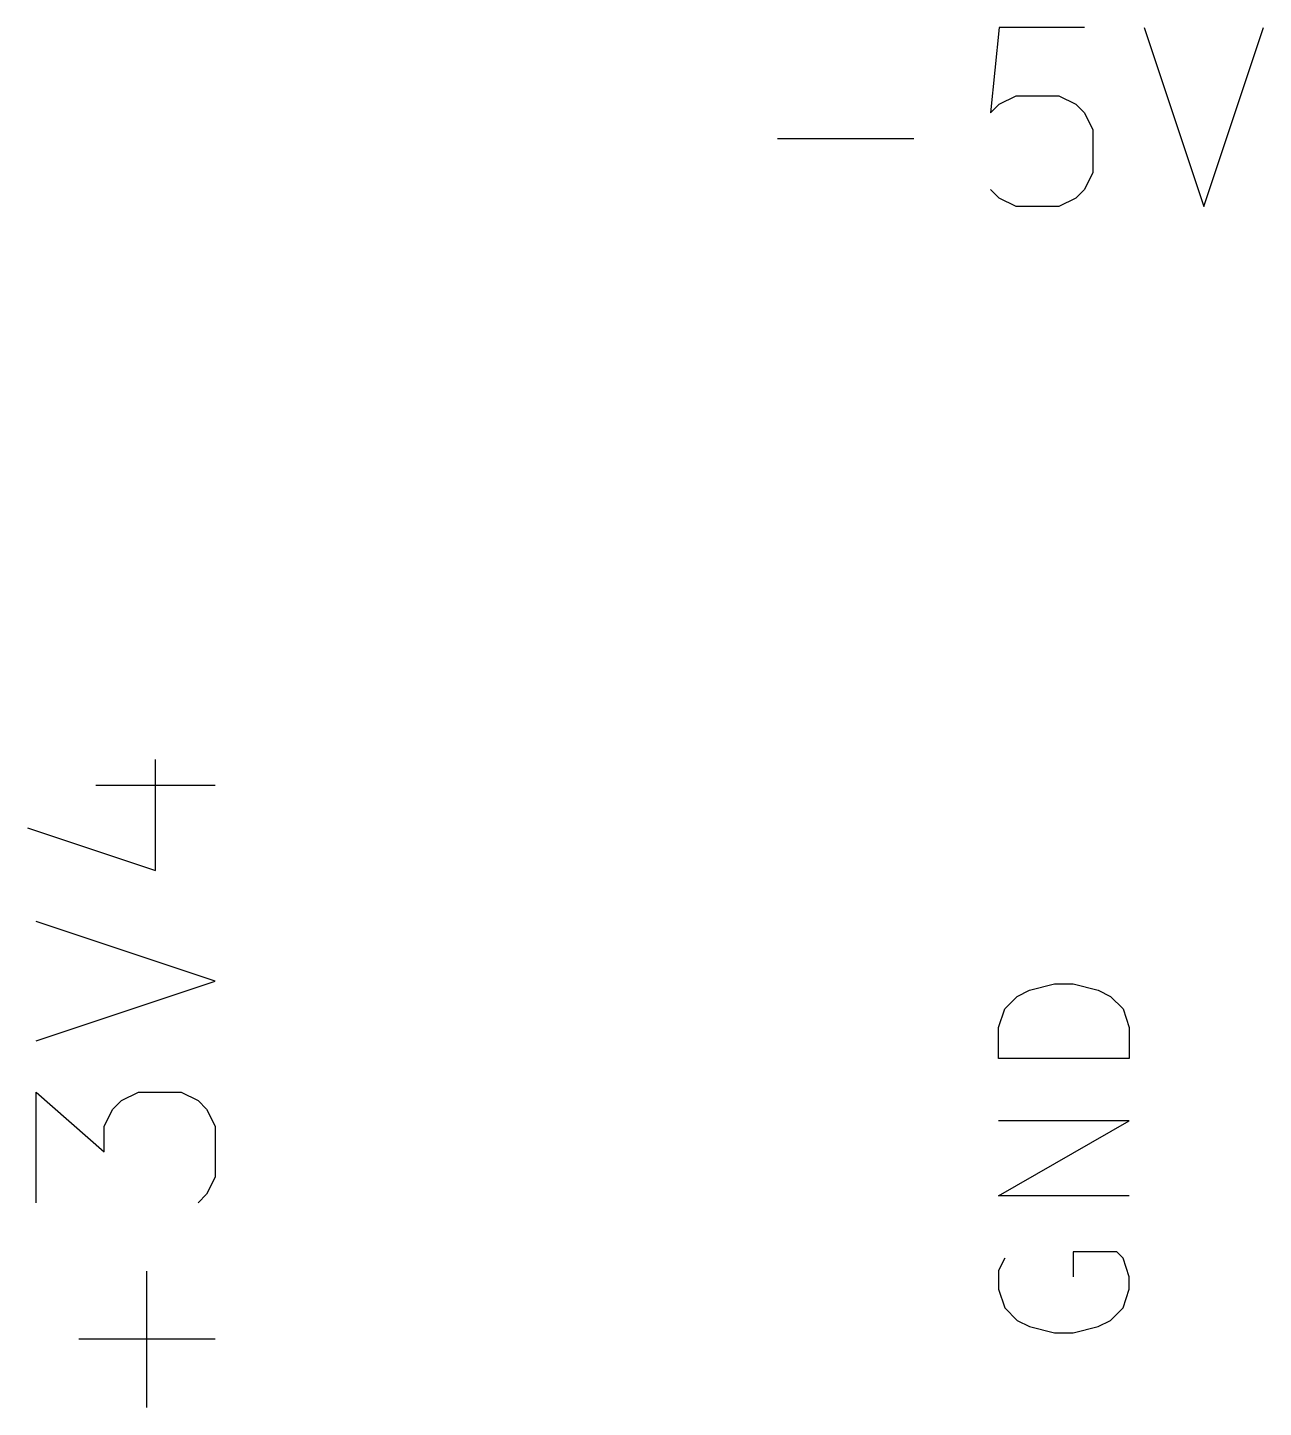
# Model space of a CAD drawing. Header units: millimetres. Extents: x 0 to 280, y 0 to 300.
# Drawn here: x 94.83 to 106.12, y 91.68 to 104.29 of the extents above; entities that cross this region are included whole.
import ezdxf

# ---------------------------------------------------------------- set-up
doc = ezdxf.new("R2010")
doc.units = ezdxf.units.MM
doc.layers.add('F.Fab', color=9, linetype='CONTINUOUS', true_color=0xafafaf)

msp = doc.modelspace()

# ---------------------------------------------------------------- linework, layer by layer
at = {"layer": 'F.Fab', "linetype": 'CONTINUOUS'}
for p, q in [((103.708271, 104.293342), (103.630378, 103.514409)), ((104.487205, 104.293342), (103.708271, 104.293342)), ((105.032458, 104.293342), (105.577712, 102.657582)), ((105.577712, 102.657582), (106.122965, 104.293342)), ((103.708271, 103.592302), (103.864058, 103.670196)), ((103.864058, 103.670196), (104.253525, 103.670196)), ((104.253525, 103.670196), (104.409311, 103.592302)), ((103.630378, 103.514409), (103.708271, 103.592302)), ((104.409311, 103.592302), (104.487205, 103.514409)), ((104.487205, 103.514409), (104.565098, 103.358622)), ((101.683044, 103.280729), (102.929338, 103.280729)), ((104.565098, 103.358622), (104.565098, 102.969156)), ((104.565098, 102.969156), (104.487205, 102.813369)), ((103.708271, 102.735476), (103.630378, 102.813369)), ((104.487205, 102.813369), (104.409311, 102.735476)), ((103.864058, 102.657582), (103.708271, 102.735476)), ((104.253525, 102.657582), (103.864058, 102.657582)), ((104.409311, 102.735476), (104.253525, 102.657582)), ((95.997164, 96.590325), (95.997164, 97.602938)), ((95.45191, 97.369258), (96.542417, 97.369258)), ((94.828764, 96.979792), (95.997164, 96.590325)), ((96.542417, 95.577712), (94.906657, 96.122965)), ((94.906657, 95.032458), (96.542417, 95.577712)), ((103.872401, 95.439864), (103.986306, 95.496817)), ((103.986306, 95.496817), (104.214115, 95.553769)), ((104.214115, 95.553769), (104.384972, 95.553769)), ((104.384972, 95.553769), (104.612782, 95.496817)), ((104.612782, 95.496817), (104.726687, 95.439864)), ((103.758496, 95.325959), (103.872401, 95.439864)), ((104.726687, 95.439864), (104.840592, 95.325959)), ((103.701544, 95.155102), (103.758496, 95.325959)), ((104.840592, 95.325959), (104.897544, 95.155102)), ((103.701544, 94.87034), (103.701544, 95.155102)), ((104.897544, 95.155102), (104.897544, 94.87034)), ((104.897544, 94.87034), (103.701544, 94.87034)), ((94.906657, 93.552485), (94.906657, 94.565098)), ((94.906657, 94.565098), (95.529804, 94.019845)), ((95.607697, 94.409311), (95.68559, 94.487205)), ((95.68559, 94.487205), (95.841377, 94.565098)), ((95.841377, 94.565098), (96.230844, 94.565098)), ((96.230844, 94.565098), (96.38663, 94.487205)), ((96.38663, 94.487205), (96.464524, 94.409311)), ((95.529804, 94.253525), (95.607697, 94.409311)), ((96.464524, 94.409311), (96.542417, 94.253525)), ((95.529804, 94.019845), (95.529804, 94.253525)), ((96.542417, 94.253525), (96.542417, 93.786165)), ((103.701544, 93.617388), (104.897544, 94.300817)), ((104.897544, 94.300817), (103.701544, 94.300817)), ((96.542417, 93.786165), (96.464524, 93.630378)), ((96.464524, 93.630378), (96.38663, 93.552485)), ((104.897544, 93.617388), (103.701544, 93.617388)), ((104.783639, 93.104817), (104.384972, 93.104817)), ((104.384972, 93.104817), (104.384972, 92.877007)), ((104.840592, 93.047865), (104.783639, 93.104817)), ((103.758496, 93.047865), (103.701544, 92.93396)), ((104.897544, 92.877007), (104.840592, 93.047865)), ((95.91927, 91.683044), (95.91927, 92.929338)), ((103.701544, 92.93396), (103.701544, 92.763103)), ((104.897544, 92.763103), (104.897544, 92.877007)), ((103.701544, 92.763103), (103.758496, 92.592246)), ((104.840592, 92.592246), (104.897544, 92.763103)), ((103.758496, 92.592246), (103.872401, 92.478341)), ((104.726687, 92.478341), (104.840592, 92.592246)), ((103.872401, 92.478341), (103.986306, 92.421388)), ((104.612782, 92.421388), (104.726687, 92.478341)), ((103.986306, 92.421388), (104.214115, 92.364436)), ((104.214115, 92.364436), (104.384972, 92.364436)), ((104.384972, 92.364436), (104.612782, 92.421388)), ((96.542417, 92.306191), (95.296124, 92.306191))]:
    msp.add_line(p, q, dxfattribs=at)

doc.saveas('drawing.dxf')
